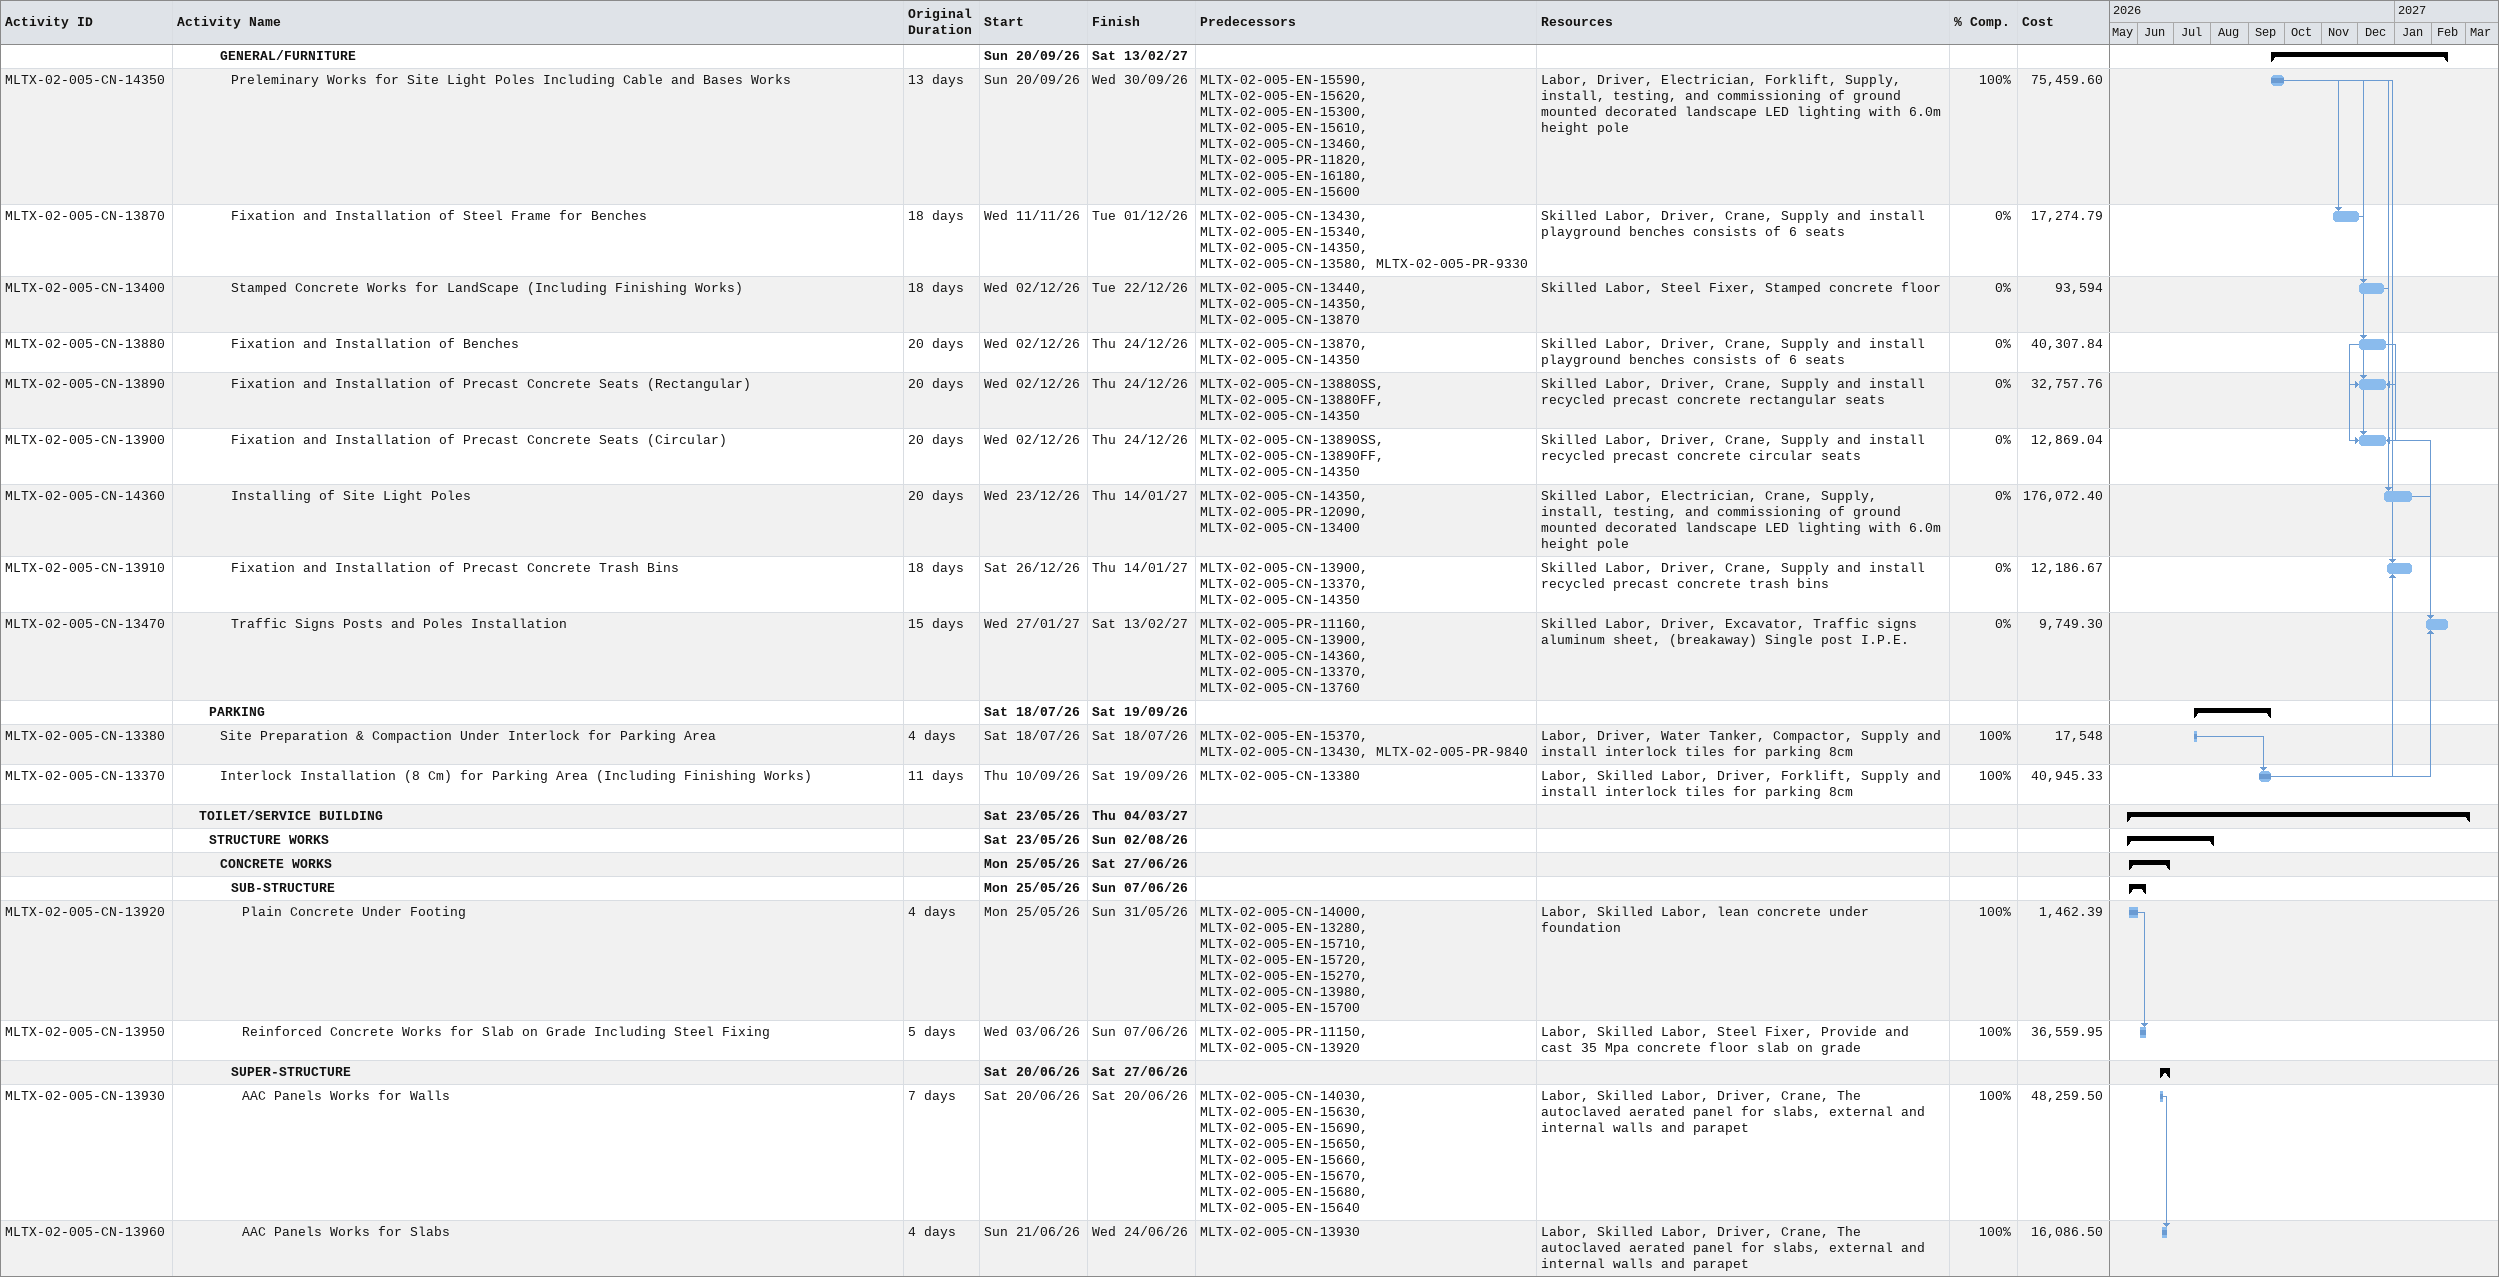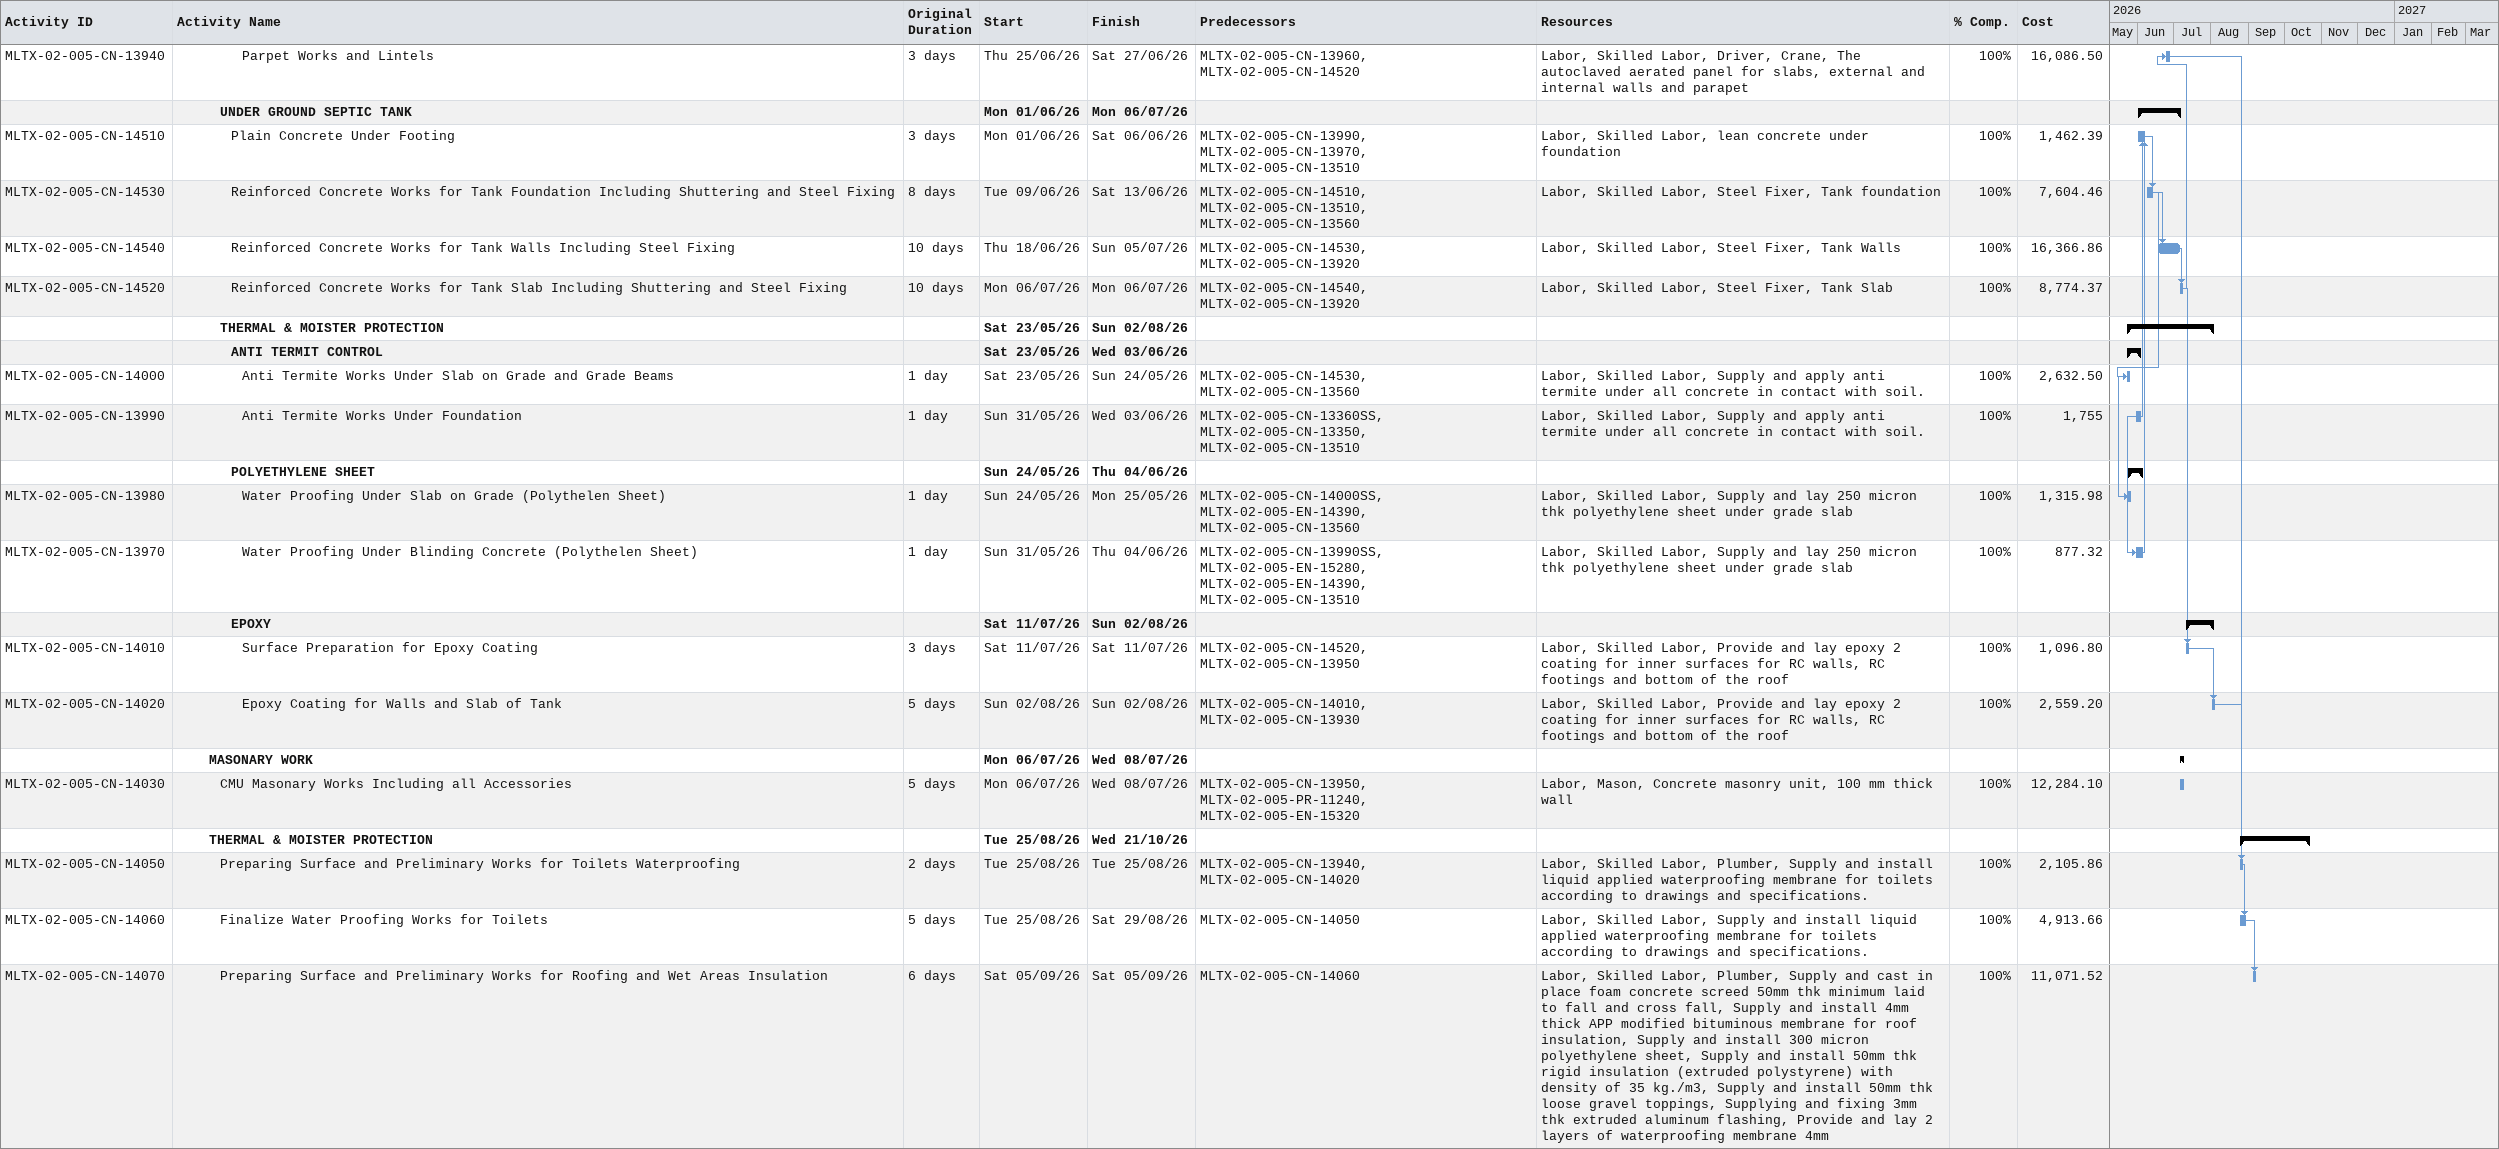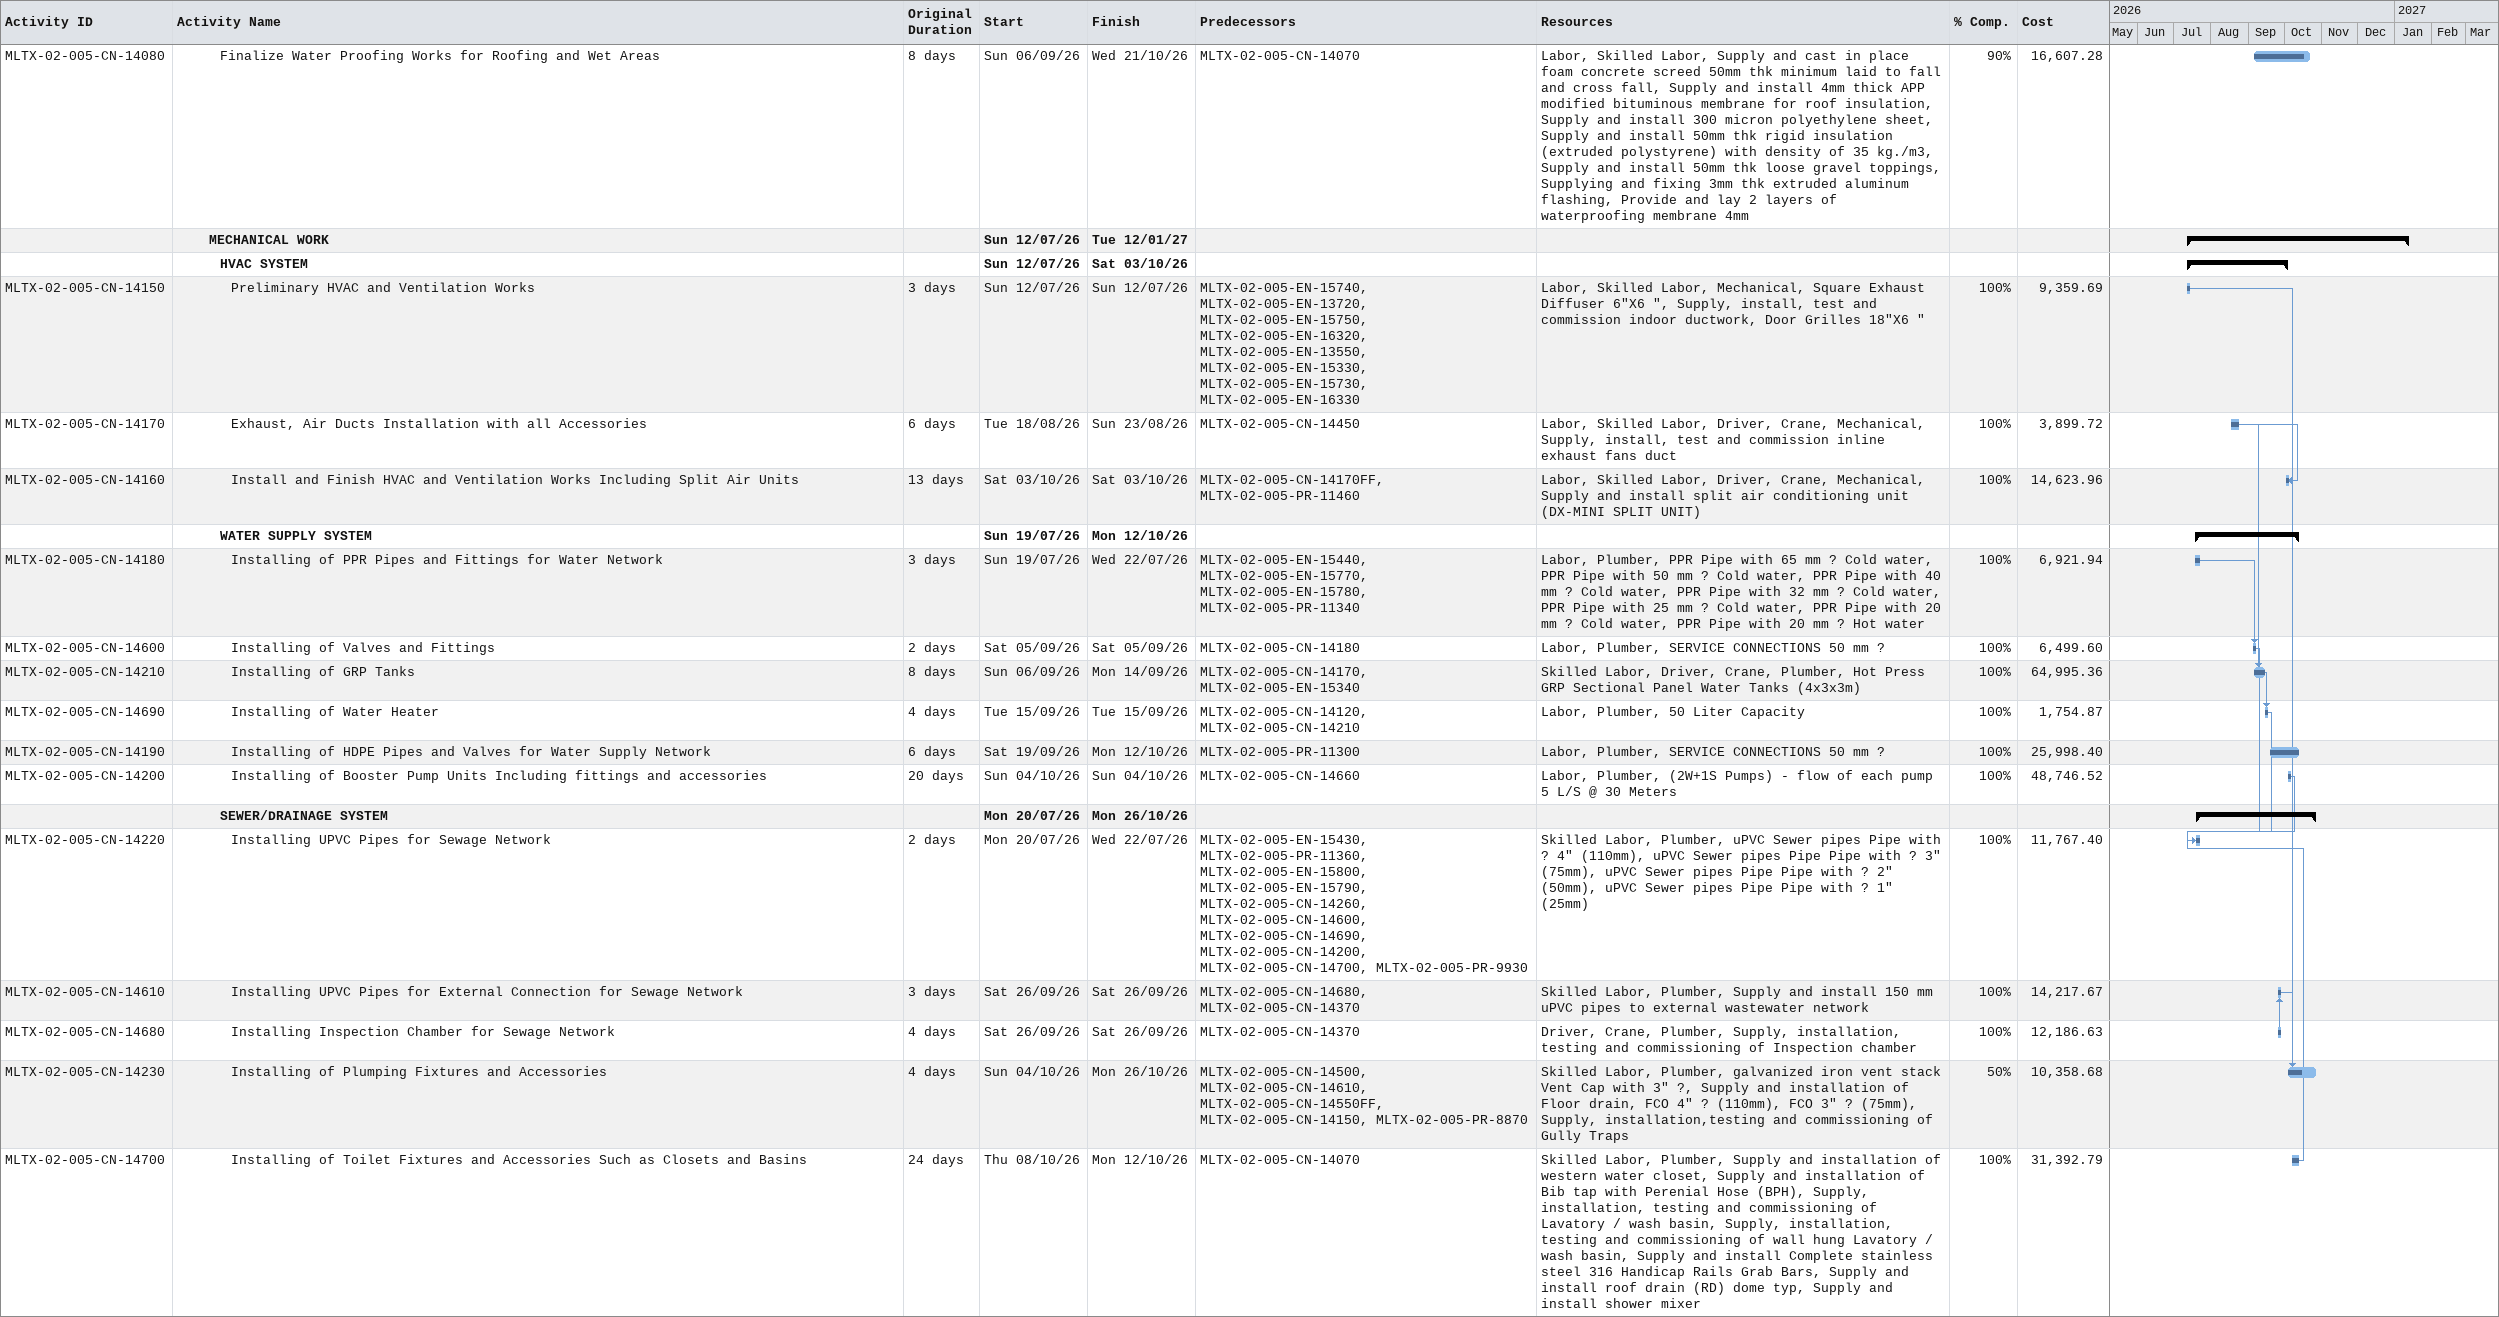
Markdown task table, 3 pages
| ID | Level | Task | Original duration | Start | Finish | Predecessors | Resources | % complete | Cost |
|---|---|---|---|---|---|---|---|---|---|
|  | 5 | **GENERAL/FURNITURE** |  | 2026-09-20 | 2027-02-13 |  |  |  |  |
| MLTX-02-005-CN-14350 | 6 | Preleminary Works for Site Light Poles Including Cable and Bases Works | 13d | 2026-09-20 | 2026-09-30 | MLTX-02-005-EN-15590, MLTX-02-005-EN-15620, MLTX-02-005-EN-15300, MLTX-02-005-EN-15610, MLTX-02-005-CN-13460, MLTX-02-005-PR-11820, MLTX-02-005-EN-16180, MLTX-02-005-EN-15600 | Labor, Driver, Electrician, Forklift, Supply, install, testing, and commissioning of ground mounted decorated landscape LED lighting with 6.0m height pole | 100 | 75459.60 |
| MLTX-02-005-CN-13870 | 6 | Fixation and Installation of Steel Frame for Benches | 18d | 2026-11-11 | 2026-12-01 | MLTX-02-005-CN-13430, MLTX-02-005-EN-15340, MLTX-02-005-CN-14350, MLTX-02-005-CN-13580, MLTX-02-005-PR-9330 | Skilled Labor, Driver, Crane, Supply and install playground benches consists of 6 seats | 0 | 17274.79 |
| MLTX-02-005-CN-13400 | 6 | Stamped Concrete Works for LandScape (Including Finishing Works) | 18d | 2026-12-02 | 2026-12-22 | MLTX-02-005-CN-13440, MLTX-02-005-CN-14350, MLTX-02-005-CN-13870 | Skilled Labor, Steel Fixer, Stamped concrete floor | 0 | 93594 |
| MLTX-02-005-CN-13880 | 6 | Fixation and Installation of Benches | 20d | 2026-12-02 | 2026-12-24 | MLTX-02-005-CN-13870, MLTX-02-005-CN-14350 | Skilled Labor, Driver, Crane, Supply and install playground benches consists of 6 seats | 0 | 40307.84 |
| MLTX-02-005-CN-13890 | 6 | Fixation and Installation of Precast Concrete Seats (Rectangular) | 20d | 2026-12-02 | 2026-12-24 | MLTX-02-005-CN-13880SS, MLTX-02-005-CN-13880FF, MLTX-02-005-CN-14350 | Skilled Labor, Driver, Crane, Supply and install recycled precast concrete rectangular seats | 0 | 32757.76 |
| MLTX-02-005-CN-13900 | 6 | Fixation and Installation of Precast Concrete Seats (Circular) | 20d | 2026-12-02 | 2026-12-24 | MLTX-02-005-CN-13890SS, MLTX-02-005-CN-13890FF, MLTX-02-005-CN-14350 | Skilled Labor, Driver, Crane, Supply and install recycled precast concrete circular seats | 0 | 12869.04 |
| MLTX-02-005-CN-14360 | 6 | Installing of Site Light Poles | 20d | 2026-12-23 | 2027-01-14 | MLTX-02-005-CN-14350, MLTX-02-005-PR-12090, MLTX-02-005-CN-13400 | Skilled Labor, Electrician, Crane, Supply, install, testing, and commissioning of ground mounted decorated landscape LED lighting with 6.0m height pole | 0 | 176072.40 |
| MLTX-02-005-CN-13910 | 6 | Fixation and Installation of Precast Concrete Trash Bins | 18d | 2026-12-26 | 2027-01-14 | MLTX-02-005-CN-13900, MLTX-02-005-CN-13370, MLTX-02-005-CN-14350 | Skilled Labor, Driver, Crane, Supply and install recycled precast concrete trash bins | 0 | 12186.67 |
| MLTX-02-005-CN-13470 | 6 | Traffic Signs Posts and Poles Installation | 15d | 2027-01-27 | 2027-02-13 | MLTX-02-005-PR-11160, MLTX-02-005-CN-13900, MLTX-02-005-CN-14360, MLTX-02-005-CN-13370, MLTX-02-005-CN-13760 | Skilled Labor, Driver, Excavator, Traffic signs aluminum sheet, (breakaway) Single post I.P.E. | 0 | 9749.30 |
|  | 4 | **PARKING** |  | 2026-07-18 | 2026-09-19 |  |  |  |  |
| MLTX-02-005-CN-13380 | 5 | Site Preparation & Compaction Under Interlock for Parking Area | 4d | 2026-07-18 | 2026-07-18 | MLTX-02-005-EN-15370, MLTX-02-005-CN-13430, MLTX-02-005-PR-9840 | Labor, Driver, Water Tanker, Compactor, Supply and install interlock tiles for parking 8cm | 100 | 17548 |
| MLTX-02-005-CN-13370 | 5 | Interlock Installation (8 Cm) for Parking Area (Including Finishing Works) | 11d | 2026-09-10 | 2026-09-19 | MLTX-02-005-CN-13380 | Labor, Skilled Labor, Driver, Forklift, Supply and install interlock tiles for parking 8cm | 100 | 40945.33 |
|  | 3 | **TOILET/SERVICE BUILDING** |  | 2026-05-23 | 2027-03-04 |  |  |  |  |
|  | 4 | **STRUCTURE WORKS** |  | 2026-05-23 | 2026-08-02 |  |  |  |  |
|  | 5 | **CONCRETE WORKS** |  | 2026-05-25 | 2026-06-27 |  |  |  |  |
|  | 6 | **SUB-STRUCTURE** |  | 2026-05-25 | 2026-06-07 |  |  |  |  |
| MLTX-02-005-CN-13920 | 7 | Plain Concrete Under Footing | 4d | 2026-05-25 | 2026-05-31 | MLTX-02-005-CN-14000, MLTX-02-005-EN-13280, MLTX-02-005-EN-15710, MLTX-02-005-EN-15720, MLTX-02-005-EN-15270, MLTX-02-005-CN-13980, MLTX-02-005-EN-15700 | Labor, Skilled Labor, lean concrete under foundation | 100 | 1462.39 |
| MLTX-02-005-CN-13950 | 7 | Reinforced Concrete Works for Slab on Grade Including Steel Fixing | 5d | 2026-06-03 | 2026-06-07 | MLTX-02-005-PR-11150, MLTX-02-005-CN-13920 | Labor, Skilled Labor, Steel Fixer, Provide and cast 35 Mpa concrete floor slab on grade | 100 | 36559.95 |
|  | 6 | **SUPER-STRUCTURE** |  | 2026-06-20 | 2026-06-27 |  |  |  |  |
| MLTX-02-005-CN-13930 | 7 | AAC Panels Works for Walls | 7d | 2026-06-20 | 2026-06-20 | MLTX-02-005-CN-14030, MLTX-02-005-EN-15630, MLTX-02-005-EN-15690, MLTX-02-005-EN-15650, MLTX-02-005-EN-15660, MLTX-02-005-EN-15670, MLTX-02-005-EN-15680, MLTX-02-005-EN-15640 | Labor, Skilled Labor, Driver, Crane, The autoclaved aerated panel for slabs, external and internal walls and parapet | 100 | 48259.50 |
| MLTX-02-005-CN-13960 | 7 | AAC Panels Works for Slabs | 4d | 2026-06-21 | 2026-06-24 | MLTX-02-005-CN-13930 | Labor, Skilled Labor, Driver, Crane, The autoclaved aerated panel for slabs, external and internal walls and parapet | 100 | 16086.50 |
| MLTX-02-005-CN-13940 | 7 | Parpet Works and Lintels | 3d | 2026-06-25 | 2026-06-27 | MLTX-02-005-CN-13960, MLTX-02-005-CN-14520 | Labor, Skilled Labor, Driver, Crane, The autoclaved aerated panel for slabs, external and internal walls and parapet | 100 | 16086.50 |
|  | 5 | **UNDER GROUND SEPTIC TANK** |  | 2026-06-01 | 2026-07-06 |  |  |  |  |
| MLTX-02-005-CN-14510 | 6 | Plain Concrete Under Footing | 3d | 2026-06-01 | 2026-06-06 | MLTX-02-005-CN-13990, MLTX-02-005-CN-13970, MLTX-02-005-CN-13510 | Labor, Skilled Labor, lean concrete under foundation | 100 | 1462.39 |
| MLTX-02-005-CN-14530 | 6 | Reinforced Concrete Works for Tank Foundation Including Shuttering and Steel Fixing | 8d | 2026-06-09 | 2026-06-13 | MLTX-02-005-CN-14510, MLTX-02-005-CN-13510, MLTX-02-005-CN-13560 | Labor, Skilled Labor, Steel Fixer, Tank foundation | 100 | 7604.46 |
| MLTX-02-005-CN-14540 | 6 | Reinforced Concrete Works for Tank Walls Including Steel Fixing | 10d | 2026-06-18 | 2026-07-05 | MLTX-02-005-CN-14530, MLTX-02-005-CN-13920 | Labor, Skilled Labor, Steel Fixer, Tank Walls | 100 | 16366.86 |
| MLTX-02-005-CN-14520 | 6 | Reinforced Concrete Works for Tank Slab Including Shuttering and Steel Fixing | 10d | 2026-07-06 | 2026-07-06 | MLTX-02-005-CN-14540, MLTX-02-005-CN-13920 | Labor, Skilled Labor, Steel Fixer, Tank Slab | 100 | 8774.37 |
|  | 5 | **THERMAL & MOISTER PROTECTION** |  | 2026-05-23 | 2026-08-02 |  |  |  |  |
|  | 6 | **ANTI TERMIT CONTROL** |  | 2026-05-23 | 2026-06-03 |  |  |  |  |
| MLTX-02-005-CN-14000 | 7 | Anti Termite Works Under Slab on Grade and Grade Beams | 1d | 2026-05-23 | 2026-05-24 | MLTX-02-005-CN-14530, MLTX-02-005-CN-13560 | Labor, Skilled Labor, Supply and apply anti termite under all concrete in contact with soil. | 100 | 2632.50 |
| MLTX-02-005-CN-13990 | 7 | Anti Termite Works Under Foundation | 1d | 2026-05-31 | 2026-06-03 | MLTX-02-005-CN-13360SS, MLTX-02-005-CN-13350, MLTX-02-005-CN-13510 | Labor, Skilled Labor, Supply and apply anti termite under all concrete in contact with soil. | 100 | 1755 |
|  | 6 | **POLYETHYLENE SHEET** |  | 2026-05-24 | 2026-06-04 |  |  |  |  |
| MLTX-02-005-CN-13980 | 7 | Water Proofing Under Slab on Grade (Polythelen Sheet) | 1d | 2026-05-24 | 2026-05-25 | MLTX-02-005-CN-14000SS, MLTX-02-005-EN-14390, MLTX-02-005-CN-13560 | Labor, Skilled Labor, Supply and lay 250 micron thk polyethylene sheet under grade slab | 100 | 1315.98 |
| MLTX-02-005-CN-13970 | 7 | Water Proofing Under Blinding Concrete (Polythelen Sheet) | 1d | 2026-05-31 | 2026-06-04 | MLTX-02-005-CN-13990SS, MLTX-02-005-EN-15280, MLTX-02-005-EN-14390, MLTX-02-005-CN-13510 | Labor, Skilled Labor, Supply and lay 250 micron thk polyethylene sheet under grade slab | 100 | 877.32 |
|  | 6 | **EPOXY** |  | 2026-07-11 | 2026-08-02 |  |  |  |  |
| MLTX-02-005-CN-14010 | 7 | Surface Preparation for Epoxy Coating | 3d | 2026-07-11 | 2026-07-11 | MLTX-02-005-CN-14520, MLTX-02-005-CN-13950 | Labor, Skilled Labor, Provide and lay epoxy 2 coating for inner surfaces for RC walls, RC footings and bottom of the roof | 100 | 1096.80 |
| MLTX-02-005-CN-14020 | 7 | Epoxy Coating for Walls and Slab of Tank | 5d | 2026-08-02 | 2026-08-02 | MLTX-02-005-CN-14010, MLTX-02-005-CN-13930 | Labor, Skilled Labor, Provide and lay epoxy 2 coating for inner surfaces for RC walls, RC footings and bottom of the roof | 100 | 2559.20 |
|  | 4 | **MASONARY WORK** |  | 2026-07-06 | 2026-07-08 |  |  |  |  |
| MLTX-02-005-CN-14030 | 5 | CMU Masonary Works Including all Accessories | 5d | 2026-07-06 | 2026-07-08 | MLTX-02-005-CN-13950, MLTX-02-005-PR-11240, MLTX-02-005-EN-15320 | Labor, Mason, Concrete masonry unit, 100 mm thick wall | 100 | 12284.10 |
|  | 4 | **THERMAL & MOISTER PROTECTION** |  | 2026-08-25 | 2026-10-21 |  |  |  |  |
| MLTX-02-005-CN-14050 | 5 | Preparing Surface and Preliminary Works for Toilets Waterproofing | 2d | 2026-08-25 | 2026-08-25 | MLTX-02-005-CN-13940, MLTX-02-005-CN-14020 | Labor, Skilled Labor, Plumber, Supply and install liquid applied waterproofing membrane for toilets according to drawings and specifications. | 100 | 2105.86 |
| MLTX-02-005-CN-14060 | 5 | Finalize Water Proofing Works for Toilets | 5d | 2026-08-25 | 2026-08-29 | MLTX-02-005-CN-14050 | Labor, Skilled Labor, Supply and install liquid applied waterproofing membrane for toilets according to drawings and specifications. | 100 | 4913.66 |
| MLTX-02-005-CN-14070 | 5 | Preparing Surface and Preliminary Works for Roofing and Wet Areas Insulation | 6d | 2026-09-05 | 2026-09-05 | MLTX-02-005-CN-14060 | Labor, Skilled Labor, Plumber, Supply and cast in place foam concrete screed 50mm thk minimum laid to fall and cross fall, Supply and install 4mm thick APP modified bituminous membrane for roof insulation, Supply and install 300 micron polyethylene sheet, Supply and install 50mm thk rigid insulation (extruded polystyrene) with density of 35 kg./m3, Supply and install 50mm thk loose gravel toppings, Supplying and fixing 3mm thk extruded aluminum flashing, Provide and lay 2 layers of waterproofing membrane 4mm | 100 | 11071.52 |
| MLTX-02-005-CN-14080 | 5 | Finalize Water Proofing Works for Roofing and Wet Areas | 8d | 2026-09-06 | 2026-10-21 | MLTX-02-005-CN-14070 | Labor, Skilled Labor, Supply and cast in place foam concrete screed 50mm thk minimum laid to fall and cross fall, Supply and install 4mm thick APP modified bituminous membrane for roof insulation, Supply and install 300 micron polyethylene sheet, Supply and install 50mm thk rigid insulation (extruded polystyrene) with density of 35 kg./m3, Supply and install 50mm thk loose gravel toppings, Supplying and fixing 3mm thk extruded aluminum flashing, Provide and lay 2 layers of waterproofing membrane 4mm | 90 | 16607.28 |
|  | 4 | **MECHANICAL WORK** |  | 2026-07-12 | 2027-01-12 |  |  |  |  |
|  | 5 | **HVAC SYSTEM** |  | 2026-07-12 | 2026-10-03 |  |  |  |  |
| MLTX-02-005-CN-14150 | 6 | Preliminary HVAC and Ventilation Works | 3d | 2026-07-12 | 2026-07-12 | MLTX-02-005-EN-15740, MLTX-02-005-EN-13720, MLTX-02-005-EN-15750, MLTX-02-005-EN-16320, MLTX-02-005-EN-13550, MLTX-02-005-EN-15330, MLTX-02-005-EN-15730, MLTX-02-005-EN-16330 | Labor, Skilled Labor, Mechanical, Square Exhaust Diffuser 6"X6 ", Supply, install, test and commission indoor ductwork, Door Grilles 18"X6 " | 100 | 9359.69 |
| MLTX-02-005-CN-14170 | 6 | Exhaust, Air Ducts Installation with all Accessories | 6d | 2026-08-18 | 2026-08-23 | MLTX-02-005-CN-14450 | Labor, Skilled Labor, Driver, Crane, Mechanical, Supply, install, test and commission inline exhaust fans duct | 100 | 3899.72 |
| MLTX-02-005-CN-14160 | 6 | Install and Finish HVAC and Ventilation Works Including Split Air Units | 13d | 2026-10-03 | 2026-10-03 | MLTX-02-005-CN-14170FF, MLTX-02-005-PR-11460 | Labor, Skilled Labor, Driver, Crane, Mechanical, Supply and install split air conditioning unit (DX-MINI SPLIT UNIT) | 100 | 14623.96 |
|  | 5 | **WATER SUPPLY SYSTEM** |  | 2026-07-19 | 2026-10-12 |  |  |  |  |
| MLTX-02-005-CN-14180 | 6 | Installing of PPR Pipes and Fittings for Water Network | 3d | 2026-07-19 | 2026-07-22 | MLTX-02-005-EN-15440, MLTX-02-005-EN-15770, MLTX-02-005-EN-15780, MLTX-02-005-PR-11340 | Labor, Plumber, PPR Pipe with 65 mm ? Cold water, PPR Pipe with 50 mm ? Cold water, PPR Pipe with 40 mm ? Cold water, PPR Pipe with 32 mm ? Cold water, PPR Pipe with 25 mm ? Cold water, PPR Pipe with 20 mm ? Cold water, PPR Pipe with 20 mm ? Hot water | 100 | 6921.94 |
| MLTX-02-005-CN-14600 | 6 | Installing of Valves and Fittings | 2d | 2026-09-05 | 2026-09-05 | MLTX-02-005-CN-14180 | Labor, Plumber, SERVICE CONNECTIONS 50 mm ? | 100 | 6499.60 |
| MLTX-02-005-CN-14210 | 6 | Installing of GRP Tanks | 8d | 2026-09-06 | 2026-09-14 | MLTX-02-005-CN-14170, MLTX-02-005-EN-15340 | Skilled Labor, Driver, Crane, Plumber, Hot Press GRP Sectional Panel Water Tanks (4x3x3m) | 100 | 64995.36 |
| MLTX-02-005-CN-14690 | 6 | Installing of Water Heater | 4d | 2026-09-15 | 2026-09-15 | MLTX-02-005-CN-14120, MLTX-02-005-CN-14210 | Labor, Plumber, 50 Liter Capacity | 100 | 1754.87 |
| MLTX-02-005-CN-14190 | 6 | Installing of HDPE Pipes and Valves for Water Supply Network | 6d | 2026-09-19 | 2026-10-12 | MLTX-02-005-PR-11300 | Labor, Plumber, SERVICE CONNECTIONS 50 mm ? | 100 | 25998.40 |
| MLTX-02-005-CN-14200 | 6 | Installing of Booster Pump Units Including fittings and accessories | 20d | 2026-10-04 | 2026-10-04 | MLTX-02-005-CN-14660 | Labor, Plumber, (2W+1S Pumps) - flow of each pump 5 L/S @ 30 Meters | 100 | 48746.52 |
|  | 5 | **SEWER/DRAINAGE SYSTEM** |  | 2026-07-20 | 2026-10-26 |  |  |  |  |
| MLTX-02-005-CN-14220 | 6 | Installing UPVC Pipes for Sewage Network | 2d | 2026-07-20 | 2026-07-22 | MLTX-02-005-EN-15430, MLTX-02-005-PR-11360, MLTX-02-005-EN-15800, MLTX-02-005-EN-15790, MLTX-02-005-CN-14260, MLTX-02-005-CN-14600, MLTX-02-005-CN-14690, MLTX-02-005-CN-14200, MLTX-02-005-CN-14700, MLTX-02-005-PR-9930 | Skilled Labor, Plumber, uPVC Sewer pipes Pipe with ? 4" (110mm), uPVC Sewer pipes Pipe Pipe with ? 3" (75mm), uPVC Sewer pipes Pipe Pipe with ? 2" (50mm), uPVC Sewer pipes Pipe Pipe with ? 1" (25mm) | 100 | 11767.40 |
| MLTX-02-005-CN-14610 | 6 | Installing UPVC Pipes for External Connection for Sewage Network | 3d | 2026-09-26 | 2026-09-26 | MLTX-02-005-CN-14680, MLTX-02-005-CN-14370 | Skilled Labor, Plumber, Supply and install 150 mm uPVC pipes to external wastewater network | 100 | 14217.67 |
| MLTX-02-005-CN-14680 | 6 | Installing Inspection Chamber for Sewage Network | 4d | 2026-09-26 | 2026-09-26 | MLTX-02-005-CN-14370 | Driver, Crane, Plumber, Supply, installation, testing and commissioning of Inspection chamber | 100 | 12186.63 |
| MLTX-02-005-CN-14230 | 6 | Installing of Plumping Fixtures and Accessories | 4d | 2026-10-04 | 2026-10-26 | MLTX-02-005-CN-14500, MLTX-02-005-CN-14610, MLTX-02-005-CN-14550FF, MLTX-02-005-CN-14150, MLTX-02-005-PR-8870 | Skilled Labor, Plumber, galvanized iron vent stack Vent Cap with 3" ?, Supply and installation of Floor drain, FCO 4" ? (110mm), FCO 3" ? (75mm), Supply, installation,testing and commissioning of Gully Traps | 50 | 10358.68 |
| MLTX-02-005-CN-14700 | 6 | Installing of Toilet Fixtures and Accessories Such as Closets and Basins | 24d | 2026-10-08 | 2026-10-12 | MLTX-02-005-CN-14070 | Skilled Labor, Plumber, Supply and installation of western water closet, Supply and installation of Bib tap with Perenial Hose (BPH), Supply, installation, testing and commissioning of Lavatory / wash basin, Supply, installation, testing and commissioning of wall hung Lavatory / wash basin, Supply and install Complete stainless steel 316 Handicap Rails Grab Bars, Supply and install roof drain (RD) dome typ, Supply and install shower mixer | 100 | 31392.79 |
